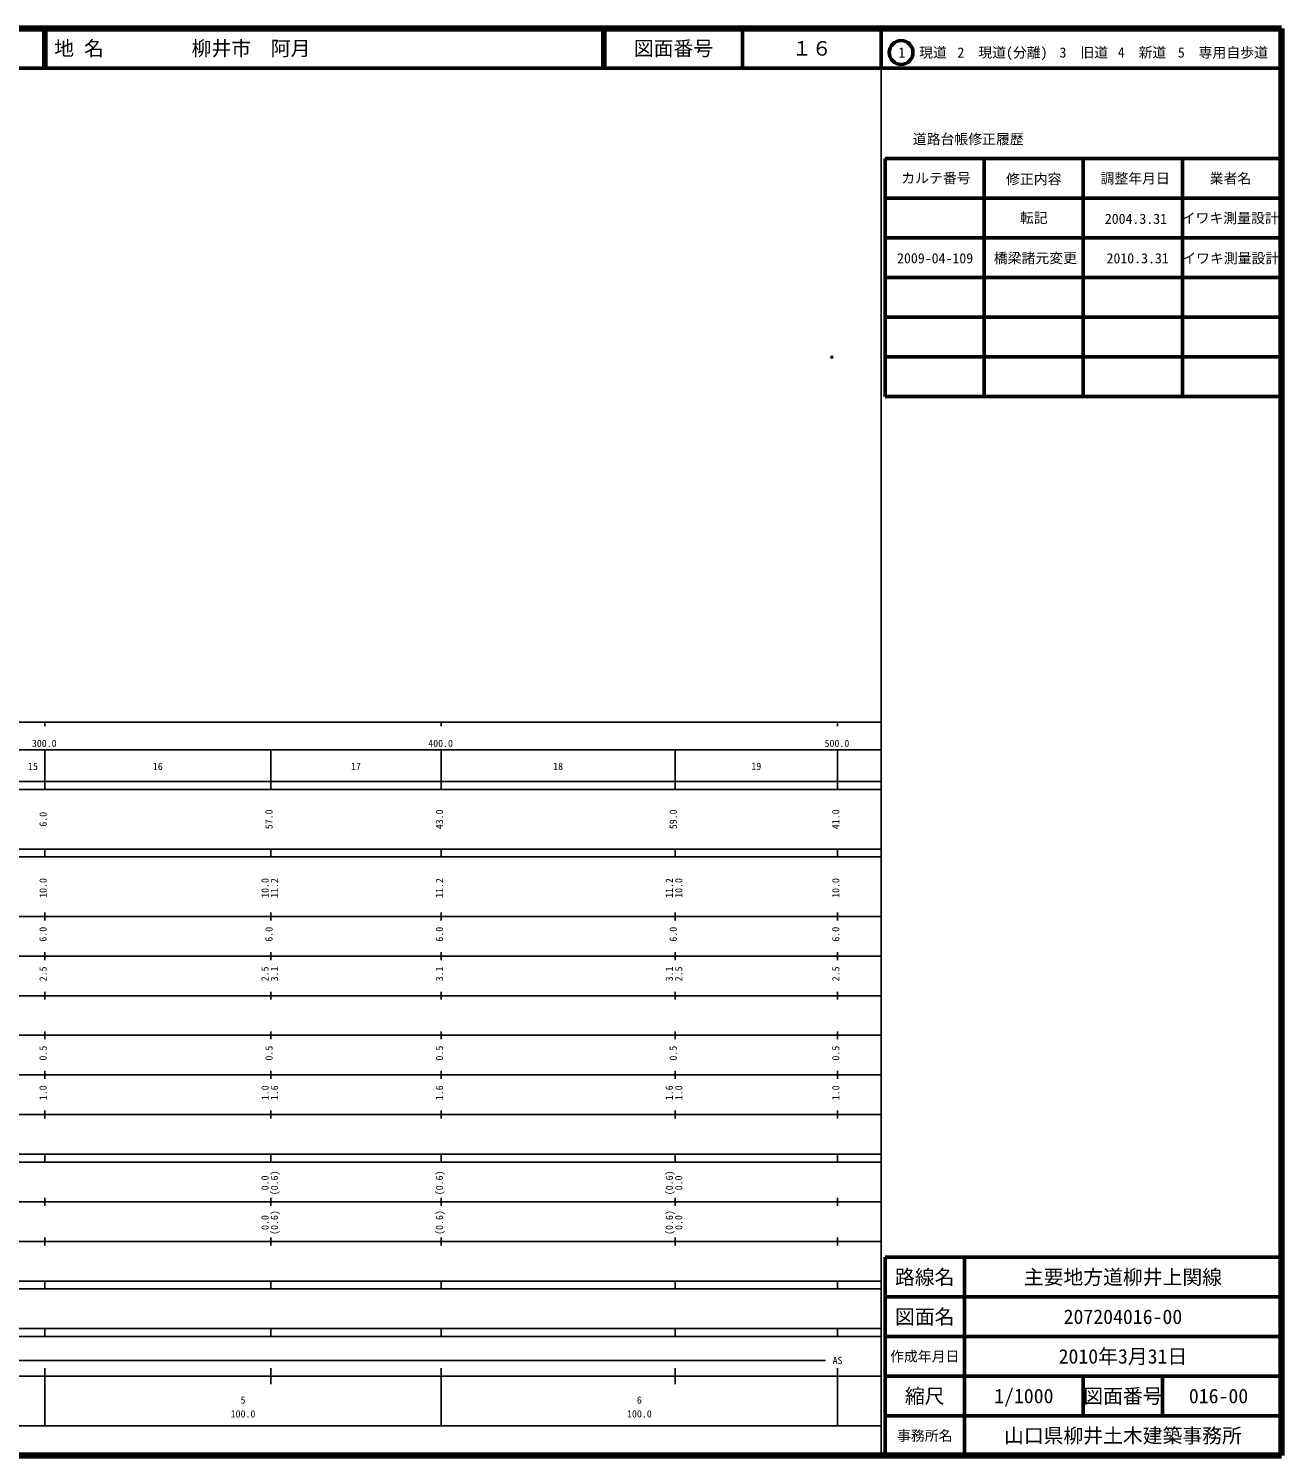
# Model space of a CAD drawing. Units: millimetres on the paper. Extents: x 40 to 680, y 20 to 380.
# Drawn here: x 363.9 to 680, y 20 to 380 of the extents above; entities that cross this region are included whole.
import ezdxf
from ezdxf.enums import TextEntityAlignment as Align

# ---------------------------------------------------------------- set-up
doc = ezdxf.new("R2010")
doc.units = ezdxf.units.MM
doc.header["$PDMODE"] = 32
doc.header["$PDSIZE"] = 0.5
doc.layers.add('M-OTRS', color=6, linetype='Continuous')
doc.layers.add('M-TTL-TXT', color=7, linetype='Continuous')
for name, color, linetype, lineweight in [('M-TTL', 2, 'Continuous', 140), ('M-TTL-BAND', 7, 'Continuous', 25), ('M-TTL-FRAM', 2, 'Continuous', 50), ('M-TTL-LINE', 7, 'Continuous', 50)]:
    doc.layers.add(name, color=color, linetype=linetype, lineweight=lineweight)
doc.styles.add('ＭＳ ゴシック', font='')
doc.styles.get('ＭＳ ゴシック').set_extended_font_data('MS Gothic')

msp = doc.modelspace()

# ---------------------------------------------------------------- linework, layer by layer
at = {"layer": 'M-OTRS'}
msp.add_point((566.548, 297.059), dxfattribs=at)
at = {"layer": 'M-TTL'}
for p, q in [((680, 380), (40, 380)), ((680, 20), (680, 380)), ((40, 20), (680, 20))]:
    msp.add_line(p, q, dxfattribs=at)
at = {"layer": 'M-TTL-BAND'}
for p, q in [((579, 20), (579, 370)), ((40, 205), (579, 205)), ((368, 205), (368, 204)), ((468, 205), (468, 204)), ((568, 205), (568, 204)), ((68, 198), (579, 198)), ((368, 188), (368, 198)), ((425, 188), (425, 198)), ((468, 188), (468, 198)), ((527, 188), (527, 198)), ((568, 188), (568, 198)), ((40, 190), (579, 190)), ((40, 188), (579, 188)), ((40, 173), (579, 173)), ((368, 171), (368, 173)), ((425, 171), (425, 173)), ((468, 171), (468, 173)), ((527, 171), (527, 173)), ((568, 171), (568, 173)), ((40, 171), (579, 171)), ((40, 156), (579, 156)), ((368, 155), (368, 157)), ((425, 155), (425, 157)), ((468, 155), (468, 157)), ((527, 155), (527, 157)), ((568, 155), (568, 157)), ((46, 146), (579, 146)), ((368, 145), (368, 147)), ((425, 145), (425, 147)), ((468, 145), (468, 147)), ((527, 145), (527, 147)), ((568, 145), (568, 147)), ((368, 135), (368, 137)), ((425, 135), (425, 137)), ((468, 135), (468, 137)), ((527, 135), (527, 137)), ((568, 135), (568, 137)), ((52, 136), (579, 136)), ((46, 126), (579, 126)), ((368, 125), (368, 127)), ((425, 125), (425, 127)), ((468, 125), (468, 127)), ((527, 125), (527, 127)), ((568, 125), (568, 127)), ((52, 116), (579, 116)), ((368, 115), (368, 117)), ((425, 115), (425, 117)), ((468, 115), (468, 117)), ((527, 115), (527, 117)), ((568, 115), (568, 117)), ((46, 106), (579, 106)), ((368, 105), (368, 107)), ((425, 105), (425, 107)), ((468, 105), (468, 107)), ((527, 105), (527, 107)), ((568, 105), (568, 107)), ((40, 96), (579, 96)), ((40, 94), (579, 94)), ((368, 94), (368, 96)), ((425, 94), (425, 96)), ((468, 94), (468, 96)), ((527, 94), (527, 96)), ((568, 94), (568, 96)), ((49, 84), (579, 84)), ((368, 83), (368, 85)), ((425, 83), (425, 85)), ((468, 83), (468, 85)), ((527, 83), (527, 85)), ((568, 83), (568, 85)), ((40, 74), (579, 74)), ((368, 73), (368, 75)), ((425, 73), (425, 75)), ((468, 73), (468, 75)), ((527, 73), (527, 75)), ((568, 73), (568, 75)), ((40, 64), (579, 64)), ((40, 62), (579, 62)), ((368, 62), (368, 64)), ((425, 62), (425, 64)), ((468, 62), (468, 64)), ((527, 62), (527, 64)), ((568, 62), (568, 64)), ((40, 52), (579, 52)), ((368, 50), (368, 52)), ((425, 50), (425, 52)), ((468, 50), (468, 52)), ((527, 50), (527, 52)), ((568, 50), (568, 52)), ((40, 50), (579, 50)), ((98.5, 44), (565, 44)), ((40, 40), (579, 40)), ((368, 27.5), (368, 42)), ((425, 38), (425, 42)), ((468, 27.5), (468, 42)), ((527, 38), (527, 42)), ((568, 27.5), (568, 42)), ((68, 27.5), (579, 27.5))]:
    msp.add_line(p, q, dxfattribs=at)
at = {"layer": 'M-TTL-FRAM'}
for p, q in [((580, 347.197), (580, 287.197)), ((580, 347.197), (680, 347.197)), ((580, 287.197), (680, 287.197)), ((680, 70), (580, 70)), ((580, 70), (580, 20))]:
    msp.add_line(p, q, dxfattribs=at)
at = {"layer": 'M-TTL-LINE'}
for p, q in [((367.75, 380), (367.75, 370)), ((368.25, 380), (368.25, 370)), ((508.747, 380), (508.747, 370)), ((509.247, 380), (509.247, 370)), ((543.997, 380), (543.997, 370)), ((579, 380), (579, 370)), ((40, 370), (680, 370)), ((605, 347.197), (605, 287.197)), ((630, 347.197), (630, 287.197)), ((655, 347.197), (655, 287.197)), ((580, 337.197), (680, 337.197)), ((580, 327.197), (680, 327.197)), ((580, 317.197), (680, 317.197)), ((580, 307.197), (680, 307.197)), ((580, 297.197), (680, 297.197)), ((600, 70), (600, 20)), ((680, 60), (580, 60)), ((680, 50), (580, 50)), ((680, 40), (580, 40)), ((630, 40), (630, 30)), ((650, 40), (650, 30)), ((680, 30), (580, 30))]:
    msp.add_line(p, q, dxfattribs=at)
msp.add_circle((584.031, 373.958), 3, dxfattribs=at)

# ---------------------------------------------------------------- texts
at = {"layer": 'M-TTL-BAND', "style": 'ＭＳ ゴシック'}
for s, p in [('300.0', (367.844, 198.195)), ('400.0', (467.844, 198.195)), ('500.0', (567.844, 198.195)), ('15', (365, 192.405)), ('16', (396.5, 192.405)), ('17', (446.5, 192.405)), ('18', (497.5, 192.405)), ('19', (547.5, 192.405)), ('AS', (568, 42.5)), ('5', (418, 32.523)), ('6', (518, 32.523)), ('100.0', (418, 29.033)), ('100.0', (518, 29.033))]:
    msp.add_text(s, height=1.833, dxfattribs=at).set_placement(p, align=Align.BOTTOM_CENTER)
for s, p in [('6.0', (369, 180.5)), ('57.0', (426, 180.5)), ('43.0', (469, 180.5)), ('59.0', (528, 180.5)), ('41.0', (569, 180.5)), ('10.0', (369, 163.174)), ('10.0', (425, 163.174)), ('11.2', (427.37, 163.174)), ('11.2', (469, 163.174)), ('11.2', (527, 163.174)), ('10.0', (529.37, 163.174)), ('10.0', (569, 163.174)), ('6.0', (369, 151.5)), ('6.0', (426, 151.5)), ('6.0', (469, 151.5)), ('6.0', (528, 151.5)), ('6.0', (569, 151.5)), ('2.5', (369, 141.5)), ('2.5', (425, 141.5)), ('3.1', (427.37, 141.5)), ('3.1', (469, 141.5)), ('3.1', (527, 141.5)), ('2.5', (529.37, 141.5)), ('2.5', (569, 141.5)), ('0.5', (369, 121.5)), ('0.5', (426, 121.5)), ('0.5', (469, 121.5)), ('0.5', (528, 121.5)), ('0.5', (569, 121.5)), ('1.0', (369, 111.5)), ('1.0', (425, 111.5)), ('1.6', (427.37, 111.5)), ('1.6', (469, 111.5)), ('1.6', (527, 111.5)), ('1.0', (529.37, 111.5)), ('1.0', (569, 111.5)), ('0.0', (425, 88.764)), ('(0.6)', (427.37, 88.764)), ('(0.6)', (469, 88.764)), ('(0.6)', (527, 88.764)), ('0.0', (529.37, 88.764)), ('0.0', (425, 78.764)), ('(0.6)', (427.37, 78.764)), ('(0.6)', (469, 78.764)), ('(0.6)', (527, 78.764)), ('0.0', (529.37, 78.764))]:
    msp.add_text(s, height=1.833, rotation=90, dxfattribs=at).set_placement(p, align=Align.BOTTOM_CENTER)
at = {"layer": 'M-TTL-TXT', "style": 'ＭＳ ゴシック'}
for s, p in [('地 名', (370.38, 375)), ('柳井市\u3000阿月', (405.024, 375))]:
    msp.add_text(s, height=3.666, dxfattribs=at).set_placement(p, align=Align.MIDDLE_LEFT)
for s, height, p in [('図面番号', 3.666, (526.622, 375)), ('１６', 3.666, (561.497, 375)), ('1\u3000現道', 2.566, (589.448, 373.958)), ('2\u3000現道(分離)', 2.566, (609.619, 373.958)), ('3\u3000旧道', 2.566, (630.121, 373.958)), ('4\u3000新道', 2.566, (644.824, 373.958)), ('5\u3000専用自歩道', 2.566, (665.228, 373.958)), ('道路台帳修正履歴', 2.566, (600.968, 352.113)), ('カルテ番号', 2.566, (592.839, 342.277)), ('修正内容', 2.566, (617.509, 342.023)), ('調整年月日', 2.566, (643.089, 342.197)), ('業者名', 2.566, (667.134, 342.197)), ('転記', 2.566, (617.5, 332.245)), ('2004.3.31', 2.566, (643.281, 331.998)), ('イワキ測量設計', 2.566, (667.077, 332.189)), ('2009-04-109', 2.566, (592.616, 322.055)), ('橋梁諸元変更', 2.566, (617.917, 322.096)), ('2010.3.31', 2.566, (643.713, 322.04)), ('イワキ測量設計', 2.566, (667.2, 322.04)), ('路線名', 3.666, (590, 65)), ('路線名', 3.666, (590, 65)), ('主要地方道柳井上関線', 3.666, (640, 65)), ('図面名', 3.666, (590, 55)), ('図面名', 3.666, (590, 55)), ('207204016-00', 3.666, (640, 55)), ('2010年3月31日', 3.666, (640, 45)), ('作成年月日', 2.566, (590, 45)), ('作成年月日', 2.566, (590, 45)), ('縮尺', 3.666, (590, 35)), ('縮尺', 3.666, (590, 35)), ('1/1000', 3.666, (615, 35)), ('図面番号', 3.666, (640, 35)), ('図面番号', 3.666, (640, 35)), ('016-00', 3.666, (664.125, 35)), ('事務所名', 2.566, (590, 25)), ('事務所名', 2.566, (590, 25)), ('山口県柳井土木建築事務所', 3.666, (640, 25))]:
    msp.add_text(s, height=height, dxfattribs=at).set_placement(p, align=Align.MIDDLE_CENTER)

doc.saveas('drawing.dxf')
